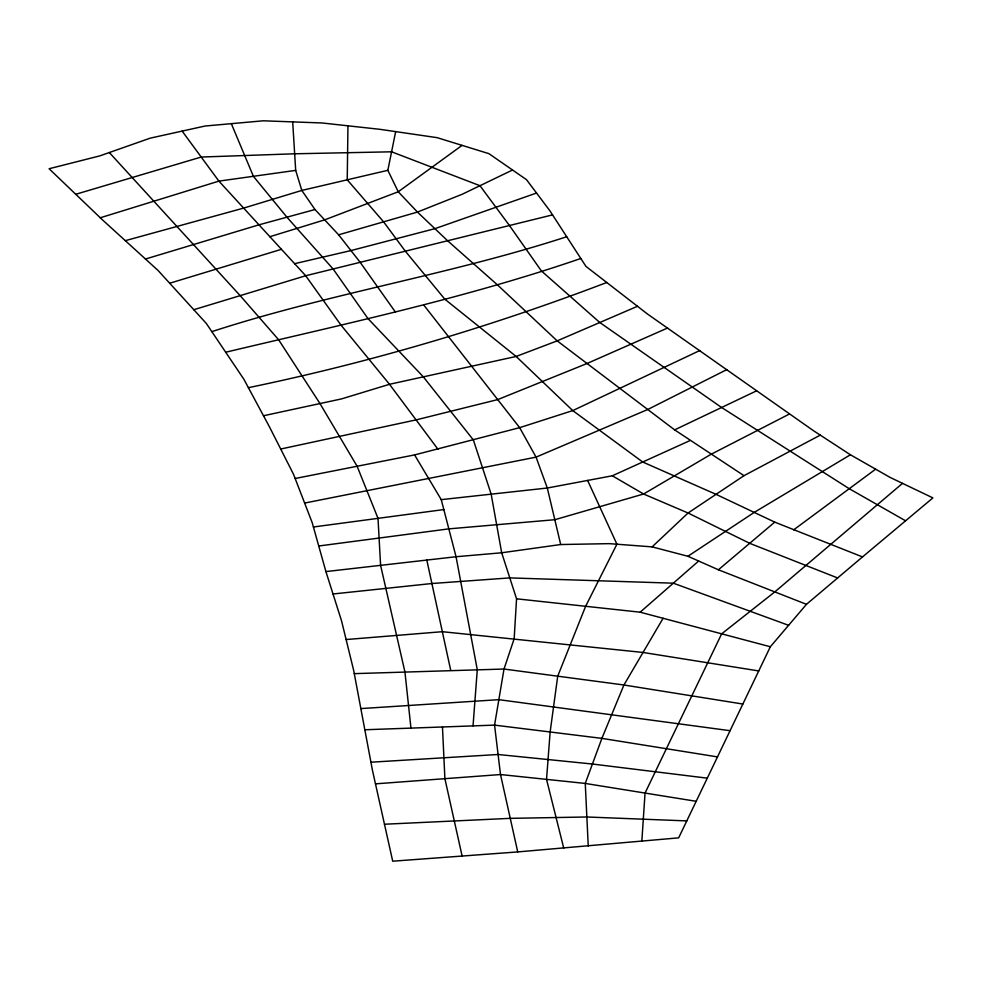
<?xml version="1.0" encoding="UTF-8"?>
<svg xmlns="http://www.w3.org/2000/svg" width="982" height="982" viewBox="0 0 982 982"><rect width="100%" height="100%" fill="white"/><g stroke="black" fill="none" stroke-linecap="round" stroke-linejoin="round"><path stroke-width="1.47" d="M347.947 125.806L347.235 179.816L383.594 221.834L405.345 251.22L444.871 299.24L516.151 356.454L572.764 410.599L642.707 462.006L716.038 494.339L774.737 522.129L862.503 556.917L932.9 497.899L890.011 477.375L850.424 454.776L813.477 430.705L647.433 313.982L585.935 266.38L549.92 210.835L526.487 179.657L488.889 153.646L437.137 137.664L380.009 129.329L322.059 122.971L263.323 120.798L205.128 126.015L150.172 138.167L99.82 155.88L49.1 168.744L102.57 219.956L158.114 270.529L206.355 323.483L243.892 379.285L269.35 426.654L293.508 474.257L312.19 522.645L325.914 571.585L341.552 620.882L353.692 670.51L372.423 770.17L392.714 861.202L517.735 851.922L678.648 837.855L770.342 646.757L806.467 604.323L862.503 556.917M231.335 123.671L253.381 176.294L286.916 217.182L333.131 269.007L367.955 318.561L423.279 376.793L473.349 439.911L491.172 494.167L501.679 552.78L516.557 598.811L514.163 638.73L504.012 669.037L494.56 725.121L500.501 774.54L517.735 851.922M641.835 841.193L645.051 793.063L721.66 633.832L774.81 591.9L902.507 483.365M473.042 725.882L477.289 669.712L456.053 556.733L441.249 499.642L414.576 454.912L295.14 478.492M820.265 435.124L744 475.669L674.622 429.87L557.187 340.864L497.395 284.829L447.632 240.786L417.448 212.075L398.238 191.772L387.841 170.316L395.66 131.613M663.096 618.279L623.938 684.994L601.892 738.378L585.26 783.44L588.243 846.042M325.914 571.585L456.053 556.733L501.679 552.78L560.697 544.531L609.282 543.647L652.122 546.876L688.063 513.009L744 475.669M516.557 598.811L640.154 612.191L698.656 561.029M652.122 546.876L687.903 556.266L718.407 569.781L774.737 522.129M793.603 529.899L875.637 469.175M462.08 145.373L398.238 191.772L324.649 219.87L269.731 236.748M687.903 556.266L754.201 512.408L850.424 454.776M789.393 414.036L711.042 454.298L643.591 494.007L554.818 519.711L448.835 528.868L318.733 546.004M726.913 369.563L647.764 409.482L536.062 457.133L304.629 503.066M512.543 170.009L462.277 194.227L417.448 212.075L338.63 234.808L314.977 209.522L301.818 190.434L295.692 170.389L292.685 121.878M699.884 350.476L572.764 410.599L519.662 427.661L414.576 454.912M674.622 429.87L756.594 390.824M441.249 499.642L547.305 488.017L612.314 475.791L689.929 440.599M667.6 328.013L587.076 363.487L497.788 399.576L416.061 419.903L280.705 449.032M637.49 306.274L557.187 340.864L516.151 356.454L389.498 384.293L341.589 398.888L263.495 415.754M606.753 282.497C490.202 326.92 370.57 362.346 248.397 387.681M536.54 193.037L434.891 228.671L350.967 250.57L294.588 263.692M580.816 258.487C464.842 298.368 344.792 323.876 225.688 352.231M100.287 217.771L218.9 181.118L295.692 170.389M169.702 283.233L281.343 249.342M193.81 309.711L305.697 275.746L552.547 214.886M145.483 259.027L258.782 224.878L314.977 209.522M75.761 194.276L201.212 157.046L294.661 153.793L391.585 151.805L479.965 185.708L509.449 225.529L541.389 270.934L599.793 322.513L721.598 407.493L849.246 488.717L905.588 520.804M566.712 236.736C450.112 274.702 328.454 293.606 211.842 331.646M125.315 240.664L243.524 208.135L301.818 190.434L387.841 170.316M313.405 526.99L443.827 509.56M333.021 593.987L431.896 583.517L509.793 577.895L673.321 583.185L788.595 625.313M346.118 639.54L442.342 631.696L643.038 652.453L758.755 670.939M375.468 783.845L500.501 774.54L585.26 783.44L696.201 801.3M361.081 708.574L498.844 699.663L730.092 730.694M370.975 762.204L498.095 754.495L592.428 764.033L707.298 778.161M384.49 824.229L510.259 818.35L586.855 816.987L686.786 820.903M365.071 729.749L494.56 725.121L601.892 738.378L717.511 756.901M354.306 673.64L504.012 669.037L623.938 684.994L742.883 704.045M640.154 612.191L770.342 646.757M718.407 569.781L806.467 604.323M837.621 577.956L749.696 543.316L688.063 513.009L643.591 494.007L612.314 475.791M109.321 152.529L240.173 295.643L278.581 339.686L319.972 403.553L357.117 466.254L378.009 518.349L380.599 565.35L404.928 671.933L410.955 728.104M423.77 305.034L519.662 427.661L536.062 457.133L547.305 488.017L560.697 544.531M338.63 234.808L360.198 262.354L395.439 312.116M437.984 449.265L389.498 384.293L340.828 324.907L305.697 275.746L218.9 181.118L182.136 131.097M587.617 480.431L616.917 544.212L585.628 606.287L557.715 676.181L550.141 731.983L546.532 779.377L563.729 848.092M462.117 856.046L444.895 778.677L442.465 726.975M426.814 560.071L450.726 670.387"/></g></svg>
